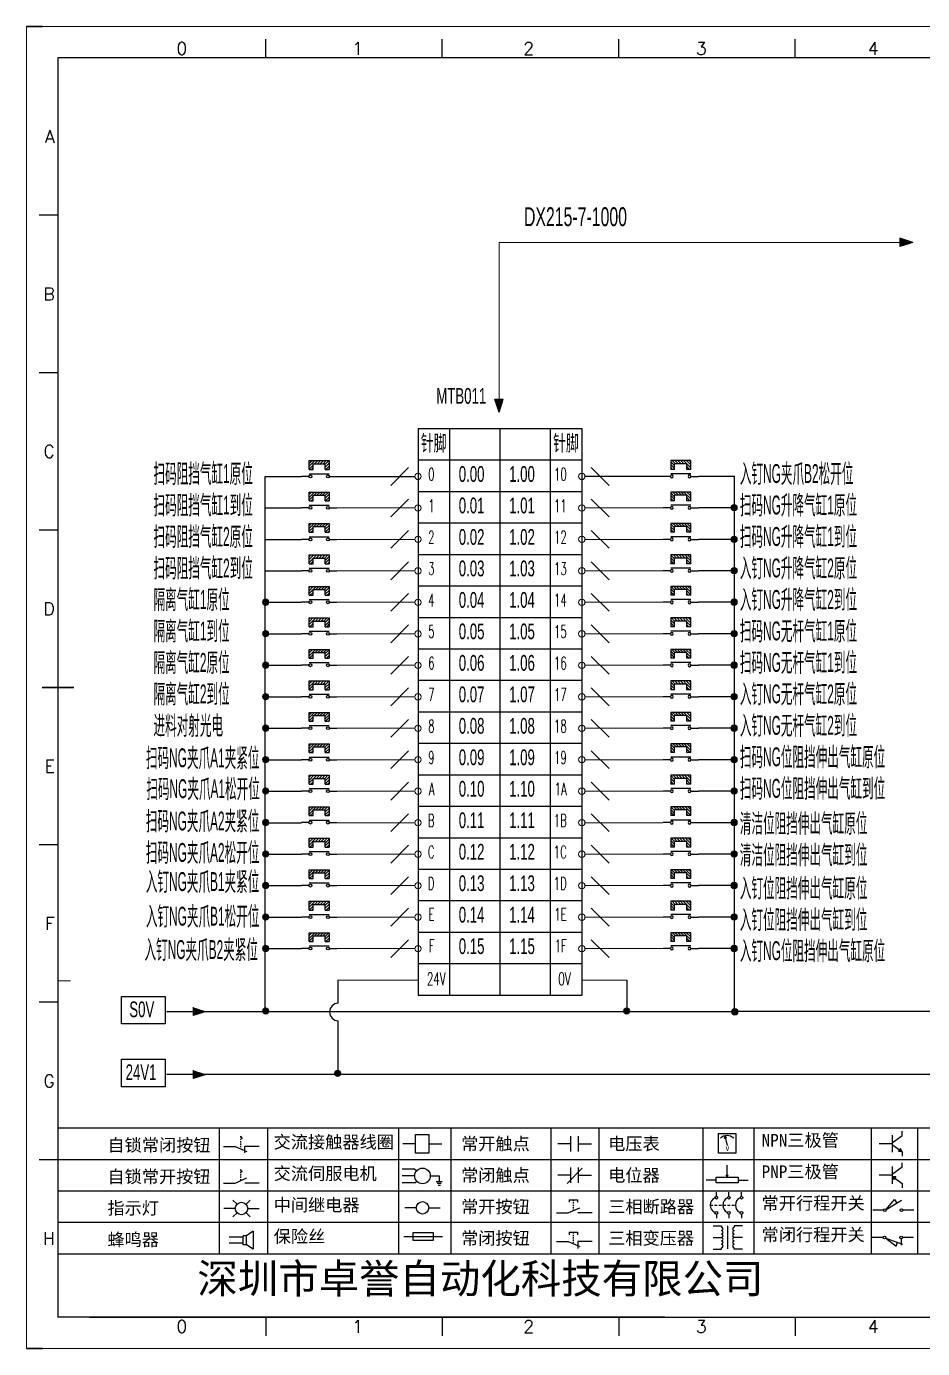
# Model space of a CAD drawing. Header units: millimetres. Extents: x 175 to 4940, y -2082 to 1907.
# Drawn here: x 933.6 to 1075.9, y 99.8 to 309.8 of the extents above; entities that cross this region are included whole.
import ezdxf
from ezdxf.enums import TextEntityAlignment as Align

# ---------------------------------------------------------------- set-up
doc = ezdxf.new("R2010")
doc.units = ezdxf.units.MM
doc.layers.add('AE_BOR', color=1, linetype='Continuous')
doc.layers.add('Dimension', color=3, linetype='Continuous', lineweight=13)
doc.styles.get("Standard").update_dxf_attribs({"font": ''})
doc.styles.add('WD', font='romans.shx', dxfattribs={"width": 0.8, "bigfont": 'gbcbig.shx'})
doc.styles.add('样式 8', font='arial.ttf', dxfattribs={"width": 0.6, "height": 2.5})
doc.styles.add('汉字', font='')
doc.styles.get('Standard').set_extended_font_data('SimSun')
doc.styles.get('汉字').set_extended_font_data('新宋体')

# ---------------------------------------------------------------- blocks, each defined once
blk = doc.blocks.new('*U4')
at = {"linetype": 'ByBlock'}
for p, q in [((-1909.23, -780.45), (-1909.23, -780.67)), ((-1909.23, -780.45), (-1908.92, -780.84)), ((-1909.23, -780.84), (-1909.23, -781.05)), ((-1911.92, -782.07), (-1910.06, -782.07)), ((-1910.06, -782.07), (-1908.18, -782.88)), ((-1909.23, -781.23), (-1909.23, -781.44)), ((-1909.23, -781.61), (-1909.23, -781.83)), ((-1909.23, -782), (-1909.23, -782.21)), ((-1909.23, -782.38), (-1909.23, -782.43)), ((-1908.52, -783.07), (-1908.52, -782.07)), ((-1906.25, -782.07), (-1908.52, -782.07))]:
    blk.add_line(p, q, dxfattribs=at)
blk = doc.blocks.new('*U6')
at = {"linetype": 'ByBlock'}
for p, q in [((-1908.88, -791.17), (-1909.23, -790.71)), ((-1909.23, -790.71), (-1909.23, -790.92)), ((-1909.23, -791.09), (-1909.23, -791.31)), ((-1909.23, -791.48), (-1909.23, -791.69)), ((-1911.92, -792.89), (-1910.06, -792.89)), ((-1910.06, -792.89), (-1908.18, -792.08)), ((-1909.23, -791.86), (-1909.23, -792.08)), ((-1909.23, -792.25), (-1909.23, -792.47)), ((-1906.25, -792.89), (-1908.52, -792.89))]:
    blk.add_line(p, q, dxfattribs=at)
blk = doc.blocks.new('蜂鸣器')
at = {"linetype": 'ByBlock'}
for p, q in [((-1907.17, -795.53), (-1908.25, -796.26)), ((-1907.17, -795.53), (-1907.17, -798.41)), ((-1908.8, -796.48), (-1911.01, -796.48)), ((-1908.8, -797.46), (-1911.01, -797.46)), ((-1908.25, -796.26), (-1908.8, -796.26)), ((-1908.8, -797.68), (-1908.8, -796.26)), ((-1908.25, -797.68), (-1908.8, -797.68)), ((-1908.25, -797.68), (-1908.25, -796.26)), ((-1907.17, -798.41), (-1908.25, -797.68))]:
    blk.add_line(p, q, dxfattribs=at)
blk = doc.blocks.new('指示灯')
at = {"linetype": 'ByBlock'}
for p, q in [((-1854.25, -776.92), (-1856.06, -776.92)), ((-1854.62, -775.59), (-1853.97, -776.23)), ((-1851.9, -775.59), (-1852.54, -776.23)), ((-1852.26, -776.92), (-1850.45, -776.92)), ((-1854.62, -778.25), (-1853.97, -777.61)), ((-1851.9, -778.25), (-1852.54, -777.61))]:
    blk.add_line(p, q, dxfattribs=at)
blk.add_circle((-1853.26, -776.92), 0.992, dxfattribs=at)
blk = doc.blocks.new('交流接触器线圈')
at = {"linetype": 'ByBlock'}
for p, q in [((-1880.82, -781.77), (-1882.87, -781.77)), ((-1878.72, -781.77), (-1876.67, -781.77))]:
    blk.add_line(p, q, dxfattribs=at)
blk.add_lwpolyline([(-1880.82, -780.28), (-1878.72, -780.28), (-1878.72, -783.26), (-1880.82, -783.26)], close=True, dxfattribs=at)
blk = doc.blocks.new('交流伺服电机')
at = {"linetype": 'ByBlock'}
for p, q in [((-1880.97, -785.75), (-1882.94, -785.75)), ((-1880.97, -786.85), (-1882.94, -786.85)), ((-1880.97, -785.75), (-1880.65, -786.03)), ((-1878.49, -786.85), (-1877.07, -786.85)), ((-1877.07, -786.85), (-1877.07, -787.72)), ((-1880.97, -787.94), (-1882.94, -787.94)), ((-1880.97, -787.94), (-1880.65, -787.67)), ((-1877.54, -787.72), (-1876.59, -787.72)), ((-1877.38, -788.01), (-1876.75, -788.01)), ((-1877.23, -788.29), (-1876.9, -788.29))]:
    blk.add_line(p, q, dxfattribs=at)
blk.add_circle((-1879.73, -786.85), 1.24, dxfattribs=at)
blk = doc.blocks.new('中间继电器')
at = {"linetype": 'ByBlock'}
for p, q in [((-1880.72, -791.92), (-1882.54, -791.92)), ((-1878.74, -791.92), (-1876.92, -791.92))]:
    blk.add_line(p, q, dxfattribs=at)
blk.add_circle((-1879.73, -791.92), 0.992, dxfattribs=at)
blk = doc.blocks.new('保险丝')
at = {"linetype": 'ByBlock'}
blk.add_line((-1882.72, -796.49), (-1876.55, -796.49), dxfattribs=at)
blk.add_lwpolyline([(-1881.2, -795.86), (-1878.06, -795.86), (-1878.06, -797.12), (-1881.2, -797.12)], close=True, dxfattribs=at)
blk = doc.blocks.new('常开按钮')
at = {"linetype": 'ByBlock'}
for p, q in [((-1910.06, -787.73), (-1908.18, -786.93)), ((-1909.9, -785.68), (-1908.56, -785.68)), ((-1909.9, -785.68), (-1909.9, -786.07)), ((-1909.23, -785.68), (-1909.23, -785.89)), ((-1909.23, -786.06), (-1909.23, -786.28)), ((-1909.23, -786.45), (-1909.23, -786.67)), ((-1909.23, -786.84), (-1909.23, -787.05)), ((-1909.23, -787.22), (-1909.23, -787.38)), ((-1908.56, -785.68), (-1908.56, -786.07)), ((-1911.92, -787.73), (-1910.06, -787.73)), ((-1906.25, -787.73), (-1908.52, -787.73))]:
    blk.add_line(p, q, dxfattribs=at)
blk = doc.blocks.new('常开触点')
at = {"linetype": 'ByBlock'}
for p, q in [((-1853.82, -782.99), (-1853.82, -780.56)), ((-1852.6, -782.99), (-1852.6, -780.56)), ((-1853.82, -781.77), (-1855.88, -781.77)), ((-1852.6, -781.77), (-1850.55, -781.77))]:
    blk.add_line(p, q, dxfattribs=at)
blk = doc.blocks.new('常闭触点')
at = {"linetype": 'ByBlock'}
for p, q in [((-1853.82, -786.77), (-1855.88, -786.77)), ((-1852.01, -785.66), (-1854.43, -788.1)), ((-1853.82, -787.99), (-1853.82, -785.56)), ((-1852.6, -787.99), (-1852.6, -785.56)), ((-1852.6, -786.77), (-1850.55, -786.77))]:
    blk.add_line(p, q, dxfattribs=at)
blk = doc.blocks.new('常闭按钮')
at = {"linetype": 'ByBlock'}
for p, q in [((-1854.11, -790.83), (-1852.77, -790.83)), ((-1854.11, -790.83), (-1854.11, -791.22)), ((-1853.44, -790.83), (-1853.44, -791.04)), ((-1853.44, -791.21), (-1853.44, -791.43)), ((-1853.44, -791.6), (-1853.44, -791.82)), ((-1852.77, -790.83), (-1852.77, -791.22)), ((-1856.13, -792.28), (-1854.28, -792.28)), ((-1854.28, -792.28), (-1852.4, -793.09)), ((-1853.44, -791.99), (-1853.44, -792.2)), ((-1853.44, -792.37), (-1853.44, -792.53)), ((-1850.47, -792.28), (-1852.73, -792.28)), ((-1852.73, -792.28), (-1852.73, -793.43))]:
    blk.add_line(p, q, dxfattribs=at)
blk = doc.blocks.new('电压表')
at = {"linetype": 'ByBlock'}
for p, q in [((-1814.84, -780.75), (-1814.91, -781.13)), ((-1814.6, -781.05), (-1814.91, -781.13)), ((-1814.84, -780.75), (-1814.46, -782.26)), ((-1814.84, -780.75), (-1814.6, -781.05))]:
    blk.add_line(p, q, dxfattribs=at)
blk.add_lwpolyline([(-1815.84, -780.34), (-1813.07, -780.34), (-1813.07, -783.49), (-1815.84, -783.49)], close=True, dxfattribs=at)
blk.add_arc((-1814.46, -782.26), 1.56, 46.8313, 133.1687, dxfattribs=at)
at = {"linetype": 'ByBlock', "insert": (-1814.7, -782.39), "char_height": 0.75, "width": 0.6768, "attachment_point": 1}
blk.add_mtext('V', dxfattribs=at)
blk = doc.blocks.new('电位器')
at = {"linetype": 'ByBlock'}
for p, q in [((-1814.45, -787.3), (-1814.45, -785.39)), ((-1814.45, -787.3), (-1814.62, -786.96)), ((-1814.62, -786.96), (-1814.27, -786.96)), ((-1814.45, -787.3), (-1814.27, -786.96)), ((-1816.21, -787.75), (-1817.79, -787.75)), ((-1812.68, -787.75), (-1811.1, -787.75))]:
    blk.add_line(p, q, dxfattribs=at)
blk.add_lwpolyline([(-1816.21, -787.3), (-1812.68, -787.3), (-1812.68, -788.2), (-1816.21, -788.2)], close=True, dxfattribs=at)
blk = doc.blocks.new('三相断路器')
at = {"linetype": 'ByBlock'}
for p, q in [((-1816.17, -790.33), (-1816.17, -789.7)), ((-1814.17, -790.33), (-1814.17, -789.7)), ((-1812.18, -790.33), (-1812.18, -789.7)), ((-1817.14, -791.74), (-1816.72, -791.74)), ((-1816.45, -791.74), (-1816.03, -791.74)), ((-1816.17, -793.19), (-1816.17, -793.83)), ((-1815.76, -791.74), (-1815.34, -791.74)), ((-1815.07, -791.74), (-1814.65, -791.74)), ((-1814.38, -791.74), (-1813.96, -791.74)), ((-1814.17, -793.19), (-1814.17, -793.83)), ((-1813.69, -791.74), (-1813.27, -791.74)), ((-1812.18, -793.19), (-1812.18, -793.83))]:
    blk.add_line(p, q, dxfattribs=at)
for centre in [(-1816.17, -790.55), (-1814.17, -790.55), (-1812.18, -790.55), (-1816.17, -792.98), (-1814.17, -792.98), (-1812.18, -792.98)]:
    blk.add_circle(centre, 0.219, dxfattribs=at)
for centre in [(-1815.81, -791.74), (-1813.82, -791.74), (-1811.83, -791.74)]:
    blk.add_arc(centre, 1.32, 115.5791, 244.4209, dxfattribs=at)
blk = doc.blocks.new('三相变压器')
at = {"linetype": 'ByBlock'}
for p, q in [((-1816.69, -795.03), (-1815.37, -795.03)), ((-1815.37, -795.03), (-1815.37, -795.24)), ((-1814.34, -798.7), (-1814.34, -795.04)), ((-1812, -795.03), (-1813.32, -795.03)), ((-1813.32, -795.03), (-1813.32, -795.24)), ((-1816.69, -796.87), (-1815.37, -796.87)), ((-1812, -796.87), (-1813.32, -796.87)), ((-1816.69, -798.71), (-1815.37, -798.71)), ((-1815.37, -798.71), (-1815.37, -798.5)), ((-1813.32, -798.71), (-1813.32, -798.5)), ((-1812, -798.71), (-1813.32, -798.71))]:
    blk.add_line(p, q, dxfattribs=at)
for centre, start, end in [((-1815.37, -795.51), 270, 90), ((-1815.37, -796.06), 270, 90), ((-1813.32, -795.51), 90, 270), ((-1813.32, -796.06), 90, 270), ((-1815.37, -796.6), 270, 90), ((-1815.37, -797.14), 270, 90), ((-1815.37, -797.68), 270, 90), ((-1815.37, -798.23), 270, 90), ((-1813.32, -796.6), 90, 270), ((-1813.32, -797.14), 90, 270), ((-1813.32, -797.68), 90, 270), ((-1813.32, -798.23), 90, 270)]:
    blk.add_arc(centre, 0.271, start, end, dxfattribs=at)
blk = doc.blocks.new('NPN三极管')
at = {"linetype": 'ByBlock'}
for p, q in [((-1785.73, -780.61), (-1785.73, -783.32)), ((-1785.73, -781.82), (-1784.15, -780.66)), ((-1784.15, -780.66), (-1784.15, -779.98)), ((-1785.73, -781.97), (-1787.81, -781.97)), ((-1785.73, -782.11), (-1784.15, -783.27)), ((-1784.41, -782.73), (-1784.74, -783.18)), ((-1784.15, -783.27), (-1784.74, -783.18)), ((-1784.15, -783.27), (-1784.41, -782.73)), ((-1784.15, -783.27), (-1784.15, -783.96))]:
    blk.add_line(p, q, dxfattribs=at)
blk = doc.blocks.new('PNP三极管')
at = {"linetype": 'ByBlock'}
for p, q in [((-1784.9, -785.38), (-1784.9, -788.09)), ((-1783.32, -785.43), (-1783.32, -784.75)), ((-1784.9, -786.74), (-1786.98, -786.74)), ((-1784.9, -786.59), (-1783.32, -785.43)), ((-1784.9, -786.88), (-1783.32, -788.04)), ((-1784.9, -786.88), (-1784.31, -786.97)), ((-1784.9, -786.88), (-1784.64, -787.42)), ((-1784.31, -786.97), (-1784.64, -787.42)), ((-1783.32, -788.04), (-1783.32, -788.73))]:
    blk.add_line(p, q, dxfattribs=at)
blk = doc.blocks.new('常开行程开关')
at = {"linetype": 'ByBlock'}
for p, q in [((-1785.89, -792.17), (-1784.52, -790.62)), ((-1785.89, -792.17), (-1783.43, -790.72)), ((-1784.52, -790.62), (-1784.19, -791.17)), ((-1786.29, -792.3), (-1788.01, -792.3)), ((-1781.48, -792.3), (-1783.21, -792.3))]:
    blk.add_line(p, q, dxfattribs=at)
for centre in [(-1786.07, -792.3), (-1783.42, -792.3)]:
    blk.add_circle(centre, 0.219, dxfattribs=at)
blk = doc.blocks.new('常闭行程开关')
at = {"linetype": 'ByBlock'}
for p, q in [((-1786.34, -796.62), (-1788.07, -796.62)), ((-1785.93, -796.72), (-1783.25, -797.7)), ((-1785.93, -796.72), (-1784.3, -798)), ((-1784.3, -798), (-1784.08, -797.4)), ((-1783.48, -796.84), (-1783.48, -797.85)), ((-1781.54, -796.62), (-1783.26, -796.62))]:
    blk.add_line(p, q, dxfattribs=at)
for centre in [(-1786.12, -796.62), (-1783.48, -796.62)]:
    blk.add_circle(centre, 0.219, dxfattribs=at)
blk = doc.blocks.new('磁性开关')
at = {"linetype": 'ByBlock'}
h = blk.add_hatch(dxfattribs=at)
h.set_pattern_fill('ANSI31', color=256, scale=0.1, style=0)
h.paths.add_polyline_path([(-1910.88, -776.69), (-1910.88, -775.29), (-1907.69, -775.29), (-1907.69, -776.69), (-1908.31, -776.69), (-1908.31, -775.79), (-1910.25, -775.79), (-1910.25, -776.69)])
for p, q in [((-1910.88, -776.69), (-1910.88, -775.29)), ((-1910.88, -775.29), (-1907.69, -775.29)), ((-1910.88, -776.69), (-1910.25, -776.69)), ((-1910.25, -776.69), (-1910.25, -775.79)), ((-1910.25, -775.79), (-1908.31, -775.79)), ((-1908.31, -776.69), (-1908.31, -775.79)), ((-1908.31, -776.69), (-1907.69, -776.69)), ((-1907.69, -775.29), (-1907.69, -776.69)), ((-1910.91, -777.81), (-1912.09, -777.81)), ((-1910.88, -777.39), (-1907.69, -777.39)), ((-1907.66, -777.81), (-1906.48, -777.81))]:
    blk.add_line(p, q, dxfattribs=at)
for centre in [(-1910.68, -777.81), (-1907.88, -777.81)]:
    blk.add_circle(centre, 0.225, dxfattribs=at)

msp = doc.modelspace()

# ---------------------------------------------------------------- hatches: boundary and pattern name
for points in [[(1074.379, 275.44), (1072.31, 274.777), (1072.31, 276.103)], [(1008.673, 248.506), (1008.009, 250.576), (1009.336, 250.576)], [(962.195, 153.294), (960.126, 152.631), (960.126, 153.957)], [(962.195, 143.294), (960.126, 142.631), (960.126, 143.957)]]:
    msp.add_hatch(color=256).paths.add_polyline_path(points)
at = {"lineweight": -2}
for points in [[(1046.5, 233.304, 1), (1045.5, 233.304, 1)], [(1046.5, 228.304, 1), (1045.5, 228.304, 1)], [(1046.5, 223.304, 1), (1045.5, 223.304, 1)], [(972.133, 218.304, 1), (971.133, 218.304, 1)], [(1046.5, 218.304, 1), (1045.5, 218.304, 1)], [(972.133, 213.304, 1), (971.133, 213.304, 1)], [(1046.5, 213.304, 1), (1045.5, 213.304, 1)], [(972.133, 208.304, 1), (971.133, 208.304, 1)], [(1046.5, 208.304, 1), (1045.5, 208.304, 1)], [(972.133, 203.304, 1), (971.133, 203.304, 1)], [(1046.5, 203.304, 1), (1045.5, 203.304, 1)], [(972.133, 198.304, 1), (971.133, 198.304, 1)], [(1046.5, 198.304, 1), (1045.5, 198.304, 1)], [(972.133, 193.304, 1), (971.133, 193.304, 1)], [(1046.5, 193.304, 1), (1045.5, 193.304, 1)], [(972.133, 188.304, 1), (971.133, 188.304, 1)], [(1046.5, 188.304, 1), (1045.5, 188.304, 1)], [(972.133, 183.304, 1), (971.133, 183.304, 1)], [(1046.5, 183.304, 1), (1045.5, 183.304, 1)], [(972.133, 178.304, 1), (971.133, 178.304, 1)], [(1046.5, 178.304, 1), (1045.5, 178.304, 1)], [(972.133, 173.304, 1), (971.133, 173.304, 1)], [(1046.5, 173.304, 1), (1045.5, 173.304, 1)], [(972.133, 168.304, 1), (971.133, 168.304, 1)], [(1046.5, 168.304, 1), (1045.5, 168.304, 1)], [(972.133, 163.304, 1), (971.133, 163.304, 1)], [(1046.5, 163.304, 1), (1045.5, 163.304, 1)], [(972.133, 153.379, 1), (971.133, 153.379, 1)], [(1029.45, 153.378, 1), (1028.45, 153.378, 1)], [(1046.616, 153.24, 1), (1045.616, 153.24, 1)], [(983.567, 143.485, 1), (982.567, 143.485, 1)]]:
    msp.add_hatch(color=256, dxfattribs=at).paths.add_polyline_path(points)

# ---------------------------------------------------------------- linework, layer by layer
for p, q in [((1225.642, 304.754), (938.642, 304.754)), ((938.642, 304.754), (938.642, 104.754)), ((1074.379, 275.44), (1072.31, 276.103)), ((1074.379, 275.44), (1072.31, 274.777)), ((1008.673, 248.506), (1008.009, 250.576)), ((1008.673, 248.506), (1009.336, 250.576)), ((995.816, 245.896), (1021.816, 245.896)), ((995.816, 245.896), (995.816, 155.896)), ((1000.816, 245.896), (1000.816, 155.896)), ((1008.816, 245.896), (1008.816, 155.896)), ((1016.816, 245.896), (1016.816, 155.896)), ((1021.816, 245.896), (1021.816, 155.896)), ((995.816, 240.896), (1021.816, 240.896)), ((971.564, 238.283), (977.306, 238.283)), ((982.918, 238.283), (995.372, 238.283)), ((1034.714, 238.283), (1022.26, 238.283)), ((1046.068, 238.283), (1040.326, 238.283)), ((995.816, 235.896), (1021.816, 235.896)), ((971.564, 233.283), (977.306, 233.283)), ((1046.068, 233.283), (1040.326, 233.283)), ((995.816, 230.896), (1021.816, 230.896)), ((971.564, 228.283), (977.306, 228.283)), ((1046.068, 228.283), (1040.326, 228.283)), ((995.816, 225.896), (1021.816, 225.896)), ((971.564, 223.283), (977.306, 223.283)), ((1046.068, 223.283), (1040.326, 223.283)), ((995.816, 220.896), (1021.816, 220.896)), ((971.564, 218.283), (977.306, 218.283)), ((1046.068, 218.283), (1040.326, 218.283)), ((995.816, 215.896), (1021.816, 215.896)), ((971.564, 213.283), (977.306, 213.283)), ((1046.068, 213.283), (1040.326, 213.283)), ((995.816, 210.896), (1021.816, 210.896)), ((971.564, 208.283), (977.306, 208.283)), ((1046.068, 208.283), (1040.326, 208.283)), ((995.816, 205.896), (1021.816, 205.896)), ((971.564, 203.283), (977.306, 203.283)), ((1046.068, 203.283), (1040.326, 203.283)), ((995.816, 200.896), (1021.816, 200.896)), ((971.564, 198.283), (977.306, 198.283)), ((1046.068, 198.283), (1040.326, 198.283)), ((995.816, 195.896), (1021.816, 195.896)), ((971.564, 193.283), (977.306, 193.283)), ((1046.068, 193.283), (1040.326, 193.283)), ((995.816, 190.896), (1021.816, 190.896)), ((971.564, 188.283), (977.306, 188.283)), ((1046.068, 188.283), (1040.326, 188.283)), ((995.816, 185.896), (1021.816, 185.896)), ((971.564, 183.283), (977.306, 183.283)), ((1046.068, 183.283), (1040.326, 183.283)), ((995.816, 180.896), (1021.816, 180.896)), ((971.564, 178.283), (977.306, 178.283)), ((1046.068, 178.283), (1040.326, 178.283)), ((995.816, 175.896), (1021.816, 175.896)), ((971.564, 173.283), (977.306, 173.283)), ((1046.068, 173.283), (1040.326, 173.283)), ((995.816, 170.896), (1021.816, 170.896)), ((971.564, 168.283), (977.306, 168.283)), ((1046.068, 168.283), (1040.326, 168.283)), ((995.816, 165.896), (1021.816, 165.896)), ((971.564, 163.283), (977.306, 163.283)), ((1046.068, 163.283), (1040.326, 163.283)), ((995.816, 160.896), (1021.816, 160.896)), ((983.095, 158.283), (983.095, 154.607)), ((1028.952, 158.283), (1028.952, 153.283)), ((995.816, 155.896), (1021.816, 155.896)), ((955.877, 153.283), (1046.07, 153.283)), ((962.195, 153.294), (960.126, 152.631)), ((983.095, 151.822), (983.095, 143.283)), ((1195.088, 153.283), (1046.07, 153.283)), ((1184.058, 143.283), (955.892, 143.283)), ((962.195, 143.294), (960.126, 142.631)), ((943.672, 104.754), (1223.172, 104.754)), ((1064.439, 104.754), (1124.389, 104.754))]:
    msp.add_line(p, q)
at = {"lineweight": 0}
for p, q in [((1074.379, 275.44), (1008.673, 275.44)), ((1008.673, 248.506), (1008.673, 275.44)), ((1072.31, 276.103), (1072.31, 274.777)), ((1009.336, 250.576), (1008.009, 250.576)), ((982.936, 233.283), (995.318, 233.283)), ((1034.696, 233.283), (1022.314, 233.283)), ((982.936, 228.283), (995.318, 228.283)), ((1034.696, 228.283), (1022.314, 228.283)), ((982.936, 223.283), (995.318, 223.283)), ((1034.696, 223.283), (1022.314, 223.283)), ((982.936, 218.283), (995.318, 218.283)), ((1034.696, 218.283), (1022.314, 218.283)), ((982.936, 213.283), (995.318, 213.283)), ((1034.696, 213.283), (1022.314, 213.283)), ((982.936, 208.283), (995.318, 208.283)), ((1034.696, 208.283), (1022.314, 208.283)), ((982.936, 203.283), (995.318, 203.283)), ((1034.696, 203.283), (1022.314, 203.283)), ((982.936, 198.283), (995.318, 198.283)), ((1034.696, 198.283), (1022.314, 198.283)), ((982.936, 193.283), (995.318, 193.283)), ((1034.696, 193.283), (1022.314, 193.283)), ((982.936, 188.283), (995.318, 188.283)), ((1034.696, 188.283), (1022.314, 188.283)), ((982.936, 183.283), (995.318, 183.283)), ((1034.696, 183.283), (1022.314, 183.283)), ((982.936, 178.283), (995.318, 178.283)), ((1034.696, 178.283), (1022.314, 178.283)), ((982.936, 173.283), (995.318, 173.283)), ((1034.696, 173.283), (1022.314, 173.283)), ((982.936, 168.283), (995.318, 168.283)), ((1034.696, 168.283), (1022.314, 168.283)), ((982.936, 163.283), (995.318, 163.283)), ((1034.696, 163.283), (1022.314, 163.283)), ((983.095, 158.283), (995.816, 158.283)), ((1028.952, 158.283), (1021.814, 158.283)), ((960.126, 153.957), (960.126, 152.631)), ((960.126, 143.957), (960.126, 142.631))]:
    msp.add_line(p, q, dxfattribs=at)
at = {"color": 0, "lineweight": -2}
for p, q in [((971.562, 153.283), (971.562, 238.283)), ((1046.07, 153.283), (1046.07, 238.283)), ((964.221, 134.754), (964.221, 114.754)), ((971.898, 134.754), (971.898, 114.754)), ((992.688, 134.754), (992.688, 114.754)), ((1001.041, 134.754), (1001.041, 114.754)), ((1016.896, 134.754), (1016.896, 114.754)), ((1024.545, 134.754), (1024.545, 114.754)), ((1041.037, 134.754), (1041.037, 114.754)), ((1049.139, 134.754), (1049.139, 114.754)), ((1067.758, 134.754), (1067.758, 114.754)), ((1075.117, 134.754), (1075.117, 114.754))]:
    msp.add_line(p, q, dxfattribs=at)
at = {"lineweight": 9, "ltscale": 0.1}
for p, q in [((938.642, 158.183), (940.641, 158.183)), ((1034.977, 104.754), (1064.439, 104.754)), ((1063.081, 104.754), (1063.081, 104.754)), ((1063.081, 104.754), (1063.081, 104.754)), ((1063.081, 104.754), (1063.081, 104.754)), ((1063.081, 104.754), (1063.081, 104.754))]:
    msp.add_line(p, q, dxfattribs=at)
at = {"linetype": 'ByBlock'}
for p, q in [((1225.642, 134.754), (938.642, 134.754)), ((1225.642, 129.754), (938.642, 129.754)), ((1225.642, 124.754), (938.642, 124.754)), ((1225.642, 119.754), (938.642, 119.754)), ((1225.642, 114.754), (938.642, 114.754))]:
    msp.add_line(p, q, dxfattribs=at)
at = {"color": 0, "ltscale": 2}
msp.add_line((1034.977, 104.754), (938.642, 104.754), dxfattribs=at)
at = {"color": 1, "lineweight": -3}
for points in [[(948.723, 155.694), (955.664, 155.694), (955.664, 151.342), (948.723, 151.342)], [(948.723, 145.694), (955.664, 145.694), (955.664, 141.342), (948.723, 141.342)]]:
    msp.add_lwpolyline(points, close=True, dxfattribs=at)
at = {"lineweight": 0}
for centre in [(995.816, 238.279), (1021.816, 238.279), (995.816, 233.279), (1021.816, 233.279), (1046, 233.304), (995.816, 228.279), (1021.816, 228.279), (1046, 228.304), (995.816, 223.279), (1021.816, 223.279), (1046, 223.304), (971.633, 218.304), (995.816, 218.279), (1021.816, 218.279), (1046, 218.304), (971.633, 213.304), (995.816, 213.279), (1021.816, 213.279), (1046, 213.304), (971.633, 208.304), (995.816, 208.279), (1021.816, 208.279), (1046, 208.304), (971.633, 203.304), (995.816, 203.279), (1021.816, 203.279), (1046, 203.304), (971.633, 198.304), (995.816, 198.279), (1021.816, 198.279), (1046, 198.304), (971.633, 193.304), (995.816, 193.279), (1021.816, 193.279), (1046, 193.304), (971.633, 188.304), (995.816, 188.279), (1021.816, 188.279), (1046, 188.304), (971.633, 183.304), (995.816, 183.279), (1021.816, 183.279), (1046, 183.304), (971.633, 178.304), (995.816, 178.279), (1021.816, 178.279), (1046, 178.304), (971.633, 173.304), (995.816, 173.279), (1021.816, 173.279), (1046, 173.304), (971.633, 168.304), (995.816, 168.279), (1021.816, 168.279), (1046, 168.304), (971.633, 163.304), (1046, 163.304), (995.816, 163.279), (1021.816, 163.279), (971.633, 153.379), (1028.95, 153.378), (1046.116, 153.24), (983.067, 143.485)]:
    msp.add_circle(centre, 0.5, dxfattribs=at)
at = {"color": 0, "ltscale": 2}
msp.add_arc((983.16, 153.215), 1.394, 90.1761, 269.8239, dxfattribs=at)
at = {"layer": 'AE_BOR', "lineweight": 30}
for p, q in [((936.172, 309.754), (933.639, 309.754)), ((933.639, 99.754), (936.172, 99.754))]:
    msp.add_line(p, q, dxfattribs=at)
at = {"layer": 'AE_BOR', "color": 1, "lineweight": 15}
for p, q in [((933.639, 309.754), (1230.639, 309.754)), ((933.639, 99.754), (933.639, 309.754)), ((1230.639, 99.754), (933.639, 99.754))]:
    msp.add_line(p, q, dxfattribs=at)
at = {"layer": 'AE_BOR'}
for p, q in [((971.672, 304.754), (971.672, 307.754)), ((999.672, 304.754), (999.672, 307.754)), ((1027.672, 304.754), (1027.672, 307.754)), ((1055.672, 304.754), (1055.672, 307.754)), ((938.642, 279.754), (935.642, 279.754)), ((938.642, 254.754), (935.642, 254.754)), ((938.642, 229.754), (935.642, 229.754)), ((938.642, 179.754), (935.642, 179.754)), ((938.642, 154.754), (935.642, 154.754)), ((938.642, 129.754), (935.642, 129.754)), ((971.672, 104.754), (971.672, 101.754)), ((999.672, 104.754), (999.672, 101.754)), ((1027.672, 104.754), (1027.672, 101.754)), ((1055.672, 104.754), (1055.672, 101.754))]:
    msp.add_line(p, q, dxfattribs=at)
at = {"layer": 'AE_BOR', "color": 2, "lineweight": 30}
msp.add_line((936.142, 204.754), (941.142, 204.754), dxfattribs=at)
at = {"layer": 'Dimension', "lineweight": 0}
for p, q in [((991.496, 236.865), (994.325, 239.694)), ((991.496, 236.865), (994.325, 239.694)), ((1026.136, 236.865), (1023.307, 239.694)), ((1026.136, 236.865), (1023.307, 239.694)), ((991.496, 231.865), (994.325, 234.694)), ((1026.136, 231.865), (1023.307, 234.694)), ((991.496, 226.865), (994.325, 229.694)), ((1026.136, 226.865), (1023.307, 229.694)), ((991.496, 221.865), (994.325, 224.694)), ((1026.136, 221.865), (1023.307, 224.694)), ((991.496, 216.865), (994.325, 219.694)), ((1026.136, 216.865), (1023.307, 219.694)), ((991.496, 211.865), (994.325, 214.694)), ((1026.136, 211.865), (1023.307, 214.694)), ((991.496, 206.865), (994.325, 209.694)), ((1026.136, 206.865), (1023.307, 209.694)), ((991.496, 201.865), (994.325, 204.694)), ((1026.136, 201.865), (1023.307, 204.694)), ((991.496, 196.865), (994.325, 199.694)), ((1026.136, 196.865), (1023.307, 199.694)), ((991.496, 191.865), (994.325, 194.694)), ((1026.136, 191.865), (1023.307, 194.694)), ((991.496, 186.865), (994.325, 189.694)), ((1026.136, 186.865), (1023.307, 189.694)), ((991.496, 181.865), (994.325, 184.694)), ((1026.136, 181.865), (1023.307, 184.694)), ((991.496, 176.865), (994.325, 179.694)), ((1026.136, 176.865), (1023.307, 179.694)), ((991.496, 171.865), (994.325, 174.694)), ((1026.136, 171.865), (1023.307, 174.694)), ((991.496, 166.865), (994.325, 169.694)), ((1026.136, 166.865), (1023.307, 169.694)), ((991.496, 161.865), (994.325, 164.694)), ((1026.136, 161.865), (1023.307, 164.694))]:
    msp.add_line(p, q, dxfattribs=at)

# ---------------------------------------------------------------- block references
at = {"linetype": 'ByBlock'}
for name, p in [('磁性开关', (2889.394, 1016.096)), ('磁性开关', (2889.394, 1011.096)), ('磁性开关', (2889.394, 1006.096)), ('磁性开关', (2889.394, 1001.096)), ('磁性开关', (2889.394, 996.096)), ('磁性开关', (2889.394, 991.096)), ('磁性开关', (2889.394, 986.096)), ('磁性开关', (2889.394, 981.096)), ('磁性开关', (2889.394, 976.096)), ('磁性开关', (2889.394, 971.096)), ('磁性开关', (2889.394, 966.096)), ('磁性开关', (2889.394, 961.096)), ('磁性开关', (2889.394, 956.096)), ('磁性开关', (2889.394, 951.096)), ('磁性开关', (2889.394, 946.096)), ('磁性开关', (2889.394, 941.096)), ('*U4', (2876.83, 913.931)), ('交流接触器线圈', (2876.255, 914.023)), ('常开触点', (2873.909, 914.051)), ('电压表', (2859.348, 914.27)), ('NPN三极管', (2856.836, 914.257)), ('*U6', (2876.83, 918.931)), ('交流伺服电机', (2876.255, 914.023)), ('常闭触点', (2873.909, 914.051)), ('电位器', (2859.348, 914.27)), ('PNP三极管', (2856.011, 914.028)), ('三相断路器', (2859.348, 914.27)), ('指示灯', (2821.045, 898.931)), ('中间继电器', (2876.255, 914.023)), ('常开按钮', (2929.695, 909.051)), ('常开行程开关', (2856.011, 914.028)), ('蜂鸣器', (2876.83, 913.931)), ('保险丝', (2876.255, 914.023)), ('常闭按钮', (2873.909, 909.051)), ('三相变压器', (2859.348, 914.27)), ('常闭行程开关', (2856.011, 914.028))]:
    msp.add_blockref(name, p, dxfattribs=at)
at = {"linetype": 'ByBlock', "xscale": -1}
for p in [(-871.762, 1016.096), (-871.762, 1011.096), (-871.762, 1006.096), (-871.762, 1001.096), (-871.762, 996.096), (-871.762, 991.096), (-871.762, 986.096), (-871.762, 981.096), (-871.762, 976.096), (-871.762, 971.096), (-871.762, 966.096), (-871.762, 961.096), (-871.762, 956.096), (-871.762, 951.096), (-871.762, 946.096), (-871.762, 941.096)]:
    msp.add_blockref('磁性开关', p, dxfattribs=at)

# ---------------------------------------------------------------- texts
at = {"lineweight": 0, "style": 'WD', "width": 0.6}
for s, p in [('0', (998.444, 237.629)), ('10', (1019.444, 237.629)), ('1', (998.444, 232.629)), ('11', (1019.444, 232.629)), ('2', (998.444, 227.629)), ('12', (1019.444, 227.629)), ('3', (998.444, 222.629)), ('13', (1019.444, 222.629)), ('4', (998.444, 217.629)), ('14', (1019.444, 217.629)), ('5', (998.444, 212.629)), ('15', (1019.444, 212.629)), ('6', (998.444, 207.629)), ('16', (1019.444, 207.629)), ('7', (998.444, 202.629)), ('17', (1019.444, 202.629)), ('8', (998.444, 197.629)), ('18', (1019.444, 197.629)), ('9', (998.444, 192.629)), ('19', (1019.444, 192.629)), ('A', (998.444, 187.629)), ('1A', (1019.444, 187.629)), ('B', (998.444, 182.629)), ('1B', (1019.444, 182.629)), ('C', (998.444, 177.629)), ('1C', (1019.444, 177.629)), ('D', (998.444, 172.629)), ('1D', (1019.444, 172.629)), ('E', (998.441, 167.719)), ('1E', (1019.441, 167.719)), ('F', (998.441, 162.719)), ('1F', (1019.441, 162.719)), ('24V', (1000.193, 157.482)), ('0V', (1020.048, 157.482))]:
    msp.add_text(s, height=2, dxfattribs=at).set_placement(p, align=Align.RIGHT)
at = {"char_height": 2.5, "width": 4.96666, "attachment_point": 1, "style": '样式 8'}
for s, insert in [(' S0V', (949.39, 154.887)), ('24V1', (949.39, 144.887))]:
    msp.add_mtext(s, dxfattribs=dict(at, insert=insert))
at = {"char_height": 2, "attachment_point": 1, "style": '汉字'}
for s, insert in [('{\\fKaiTi_GB2312|b0|i0|c134|p49;自锁常闭按钮}', (946.498, 133.069)), ('{\\fKaiTi_GB2312|b0|i0|c134|p49;交流接触器线圈}', (972.892, 133.563)), ('{\\fKaiTi_GB2312|b0|i0|c134|p49;常开触点}', (1002.646, 133.276)), ('{\\fKaiTi_GB2312|b0|i0|c134|p49;电压表}', (1026.006, 133.285)), ('{\\fKaiTi_GB2312|b0|i0|c134|p49;NPN三极管}', (1050.372, 133.846)), ('{\\fKaiTi_GB2312|b0|i0|c134|p49;自锁常开按钮}', (946.498, 128.069)), ('{\\fKaiTi_GB2312|b0|i0|c134|p49;交流伺服电机}', (972.892, 128.563)), ('{\\fKaiTi_GB2312|b0|i0|c134|p49;常闭触点}', (1002.646, 128.276)), ('{\\fKaiTi_GB2312|b0|i0|c134|p49;电位器}', (1026.006, 128.285)), ('{\\fKaiTi_GB2312|b0|i0|c134|p49;PNP三极管}', (1050.372, 128.846)), ('{\\fKaiTi_GB2312|b0|i0|c134|p49;常开行程开关}', (1050.372, 123.846)), ('{\\fKaiTi_GB2312|b0|i0|c134|p49;指示灯}', (946.498, 123.069)), ('{\\fKaiTi_GB2312|b0|i0|c134|p49;中间继电器}', (972.892, 123.563)), ('{\\fKaiTi_GB2312|b0|i0|c134|p49;常开按钮}', (1002.646, 123.276)), ('{\\fKaiTi_GB2312|b0|i0|c134|p49;三相断路器}', (1026.006, 123.285)), ('{\\fKaiTi_GB2312|b0|i0|c134|p49;蜂鸣器}', (946.498, 118.069)), ('{\\fKaiTi_GB2312|b0|i0|c134|p49;保险丝}', (972.892, 118.563)), ('{\\fKaiTi_GB2312|b0|i0|c134|p49;常闭按钮}', (1002.646, 118.276)), ('{\\fKaiTi_GB2312|b0|i0|c134|p49;三相变压器}', (1026.006, 118.285)), ('{\\fKaiTi_GB2312|b0|i0|c134|p49;常闭行程开关}', (1050.372, 118.846))]:
    msp.add_mtext(s, dxfattribs=dict(at, insert=insert))
at = {"color": 0, "lineweight": -2, "insert": (960.775, 113.225), "char_height": 4.70644, "width": 96.11383, "attachment_point": 1}
msp.add_mtext('深圳市卓誉自动化科技有限公司', dxfattribs=at)
at = {"layer": 'AE_BOR', "style": 'WD'}
for s, p in [('0', (958.309, 305.254)), ('1', (986.234, 305.254)), ('2', (1013.384, 305.254)), ('3', (1040.784, 305.254)), ('4', (1068.085, 305.254)), ('0', (958.309, 102.254)), ('1', (986.234, 102.254)), ('2', (1013.384, 102.254)), ('3', (1040.784, 102.254)), ('4', (1068.085, 102.254))]:
    msp.add_text(s, height=2, dxfattribs=at).set_placement(p, align=Align.CENTER)
for s, p in [('A', (938.142, 292.254)), ('B', (938.142, 267.254)), ('C', (938.142, 242.254)), ('D', (938.142, 217.254)), ('E', (938.142, 192.254)), ('F', (938.142, 167.254)), ('G', (938.142, 142.254)), ('H', (938.142, 117.254))]:
    msp.add_text(s, height=2, dxfattribs=at).set_placement(p, align=Align.MIDDLE_RIGHT)
at = {"layer": 'Dimension', "lineweight": 0, "style": '样式 8', "width": 0.6}
msp.add_text('DX215-7-1000', height=3, dxfattribs=at).set_placement((1012.636, 278.032))
at = {"layer": 'Dimension', "color": 3, "lineweight": 0, "style": '样式 8', "width": 0.6}
msp.add_text('MTB011', height=2.5, dxfattribs=at).set_placement((998.719, 249.819))
for p in [(1000.351, 242.343), (1021.351, 242.343)]:
    msp.add_text('针脚', height=2.5, dxfattribs=at).set_placement(p, align=Align.RIGHT)
at = {"layer": 'Dimension', "color": 3, "lineweight": 0, "style": '样式 8', "width": 0.45}
for s, p in [('扫码阻挡气缸1原位', (953.811, 238.737)), ('入钉NG夹爪B2松开位', (1046.912, 238.737)), ('扫码阻挡气缸1到位', (953.811, 233.737)), ('扫码NG升降气缸1原位', (1046.912, 233.737)), ('扫码阻挡气缸2原位', (953.811, 228.737)), ('扫码NG升降气缸1到位', (1046.912, 228.737)), ('扫码阻挡气缸2到位', (953.811, 223.737)), ('入钉NG升降气缸2原位', (1046.912, 223.737)), ('隔离气缸1原位', (953.811, 218.737)), ('入钉NG升降气缸2到位', (1046.912, 218.737)), ('隔离气缸1到位', (953.811, 213.737)), ('扫码NG无杆气缸1原位', (1046.912, 213.737)), ('隔离气缸2原位', (953.811, 208.737)), ('扫码NG无杆气缸1到位', (1046.912, 208.737)), ('隔离气缸2到位', (953.811, 203.737)), ('入钉NG无杆气缸2原位', (1046.912, 203.737)), ('入钉NG无杆气缸2到位', (1046.912, 198.737)), ('扫码NG夹爪A1夹紧位', (952.612, 193.591)), ('扫码NG位阻挡伸出气缸原位', (1046.912, 193.737)), ('扫码NG夹爪A1松开位', (952.67, 188.678)), ('扫码NG位阻挡伸出气缸到位', (1046.912, 188.737)), ('扫码NG夹爪A2夹紧位', (952.595, 183.55)), ('清洁位阻挡伸出气缸原位', (1046.912, 183.175)), ('扫码NG夹爪A2松开位', (952.595, 178.557)), ('清洁位阻挡伸出气缸到位', (1046.912, 178.175)), ('入钉NG夹爪B1夹紧位', (952.588, 173.928)), ('入钉位阻挡伸出气缸原位', (1046.912, 172.887)), ('入钉NG夹爪B1松开位', (952.604, 168.429)), ('入钉位阻挡伸出气缸到位', (1046.912, 167.887)), ('入钉NG夹爪B2夹紧位', (952.377, 163.127)), ('入钉NG位阻挡伸出气缸原位', (1046.912, 162.947))]:
    msp.add_text(s, height=3, dxfattribs=at).set_placement(p, align=Align.MIDDLE_LEFT)
at = {"layer": 'Dimension', "color": 0, "lineweight": 0, "style": '样式 8', "width": 0.6}
for s, p in [('0.00', (1006.361, 237.417)), ('1.00', (1014.361, 237.417)), ('0.01', (1006.361, 232.417)), ('1.01', (1014.361, 232.417)), ('0.02', (1006.361, 227.417)), ('1.02', (1014.361, 227.417)), ('0.03', (1006.361, 222.417)), ('1.03', (1014.361, 222.417)), ('0.04', (1006.361, 217.417)), ('1.04', (1014.361, 217.417)), ('0.05', (1006.361, 212.417)), ('1.05', (1014.361, 212.417)), ('0.06', (1006.361, 207.417)), ('1.06', (1014.361, 207.417)), ('0.07', (1006.361, 202.417)), ('1.07', (1014.361, 202.417)), ('0.08', (1006.361, 197.417)), ('1.08', (1014.361, 197.417)), ('0.09', (1006.361, 192.417)), ('1.09', (1014.361, 192.417)), ('0.10', (1006.361, 187.417)), ('1.10', (1014.361, 187.417)), ('0.11', (1006.361, 182.417)), ('1.11', (1014.361, 182.417)), ('0.12', (1006.361, 177.417)), ('1.12', (1014.361, 177.417)), ('0.13', (1006.361, 172.417)), ('1.13', (1014.361, 172.417)), ('0.14', (1006.361, 167.417)), ('1.14', (1014.361, 167.417)), ('0.15', (1006.361, 162.417)), ('1.15', (1014.361, 162.417))]:
    msp.add_text(s, height=2.5, dxfattribs=at).set_placement(p, align=Align.RIGHT)
at = {"layer": 'Dimension', "color": 1, "lineweight": 0, "style": '样式 8', "width": 0.45}
msp.add_text('进料对射光电', height=3, dxfattribs=at).set_placement((953.811, 198.737), align=Align.MIDDLE_LEFT)

doc.saveas('drawing.dxf')
